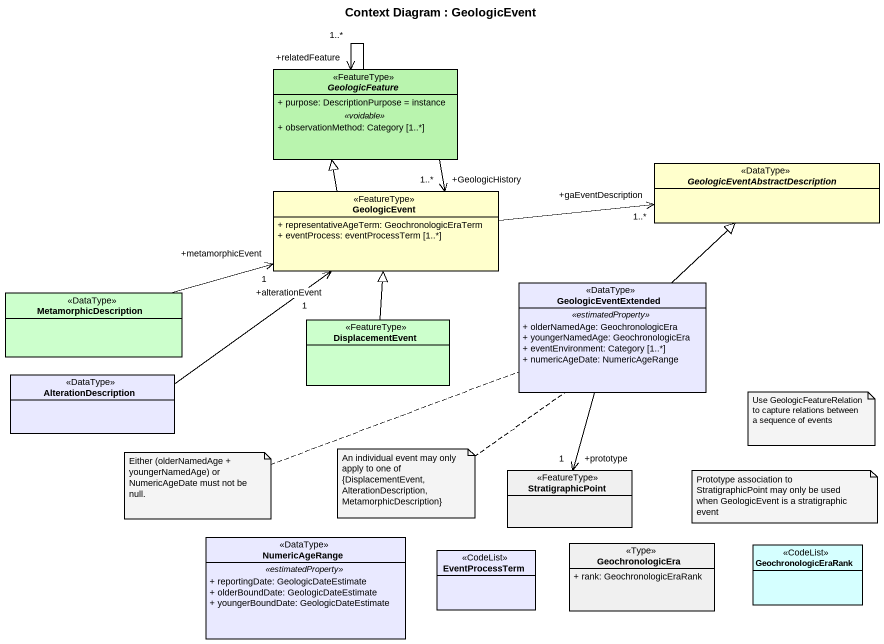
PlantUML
@startuml
title Context Diagram : GeologicEvent
hide circle
hide empty members
skinparam classAttributeIconSize 0
abstract class GeologicFeature <<FeatureType>> #B9F4AE {
  + purpose: DescriptionPurpose = instance
  .. <<voidable>> ..
  + observationMethod: Category [1..*]
}
class GeologicEvent <<FeatureType>> {
  + representativeAgeTerm: GeochronologicEraTerm
  + eventProcess: eventProcessTerm [1..*]
}
abstract class "GeologicEventAbstractDescription" as GeologicEventAbstractDescrip <<DataType>>
class MetamorphicDescription <<DataType>> #CCFFCC
class GeologicEventExtended <<DataType>> #E9E9FF {
  .. <<estimatedProperty>> ..
  + olderNamedAge: GeochronologicEra
  + youngerNamedAge: GeochronologicEra
  + eventEnvironment: Category [1..*]
  + numericAgeDate: NumericAgeRange
}
class DisplacementEvent <<FeatureType>> #CCFFCC
class AlterationDescription <<DataType>> #E9E9FF
class StratigraphicPoint <<FeatureType>> #F0F0F0
class NumericAgeRange <<DataType>> #E9E9FF {
  .. <<estimatedProperty>> ..
  + reportingDate: GeologicDateEstimate
  + olderBoundDate: GeologicDateEstimate
  + youngerBoundDate: GeologicDateEstimate
}
class EventProcessTerm <<CodeList>> #E9E9FF
class GeochronologicEra <<Type>> #F0F0F0 {
  + rank: GeochronologicEraRank
}
class GeochronologicEraRank <<CodeList>> #D5FFFF
GeologicFeature --> "+relatedFeature\n1..*" GeologicFeature
GeologicFeature --> "+GeologicHistory\n1..*" GeologicEvent
GeologicEvent -up-|> GeologicFeature
GeologicEvent -right-> "+gaEventDescription\n1..*" GeologicEventAbstractDescrip
MetamorphicDescription -right-> "+metamorphicEvent\n1" GeologicEvent
GeologicEventExtended -up-|> GeologicEventAbstractDescrip
GeologicEventExtended --> "+prototype\n1" StratigraphicPoint
DisplacementEvent -up-|> GeologicEvent
AlterationDescription -right-> "+alterationEvent\n1" GeologicEvent
note as N1
  Use GeologicFeatureRelation to capture relations between a sequence of events
end note
note left of GeologicEventExtended : Either (olderNamedAge + youngerNamedAge) or NumericAgeDate must not be null.
note bottom of GeologicEventExtended : An individual event may only apply to one of {DisplacementEvent, AlterationDescription, MetamorphicDescription}
note as N4
  Prototype association to StratigraphicPoint may only be used when GeologicEvent is a stratigraphic event
end note
@enduml
